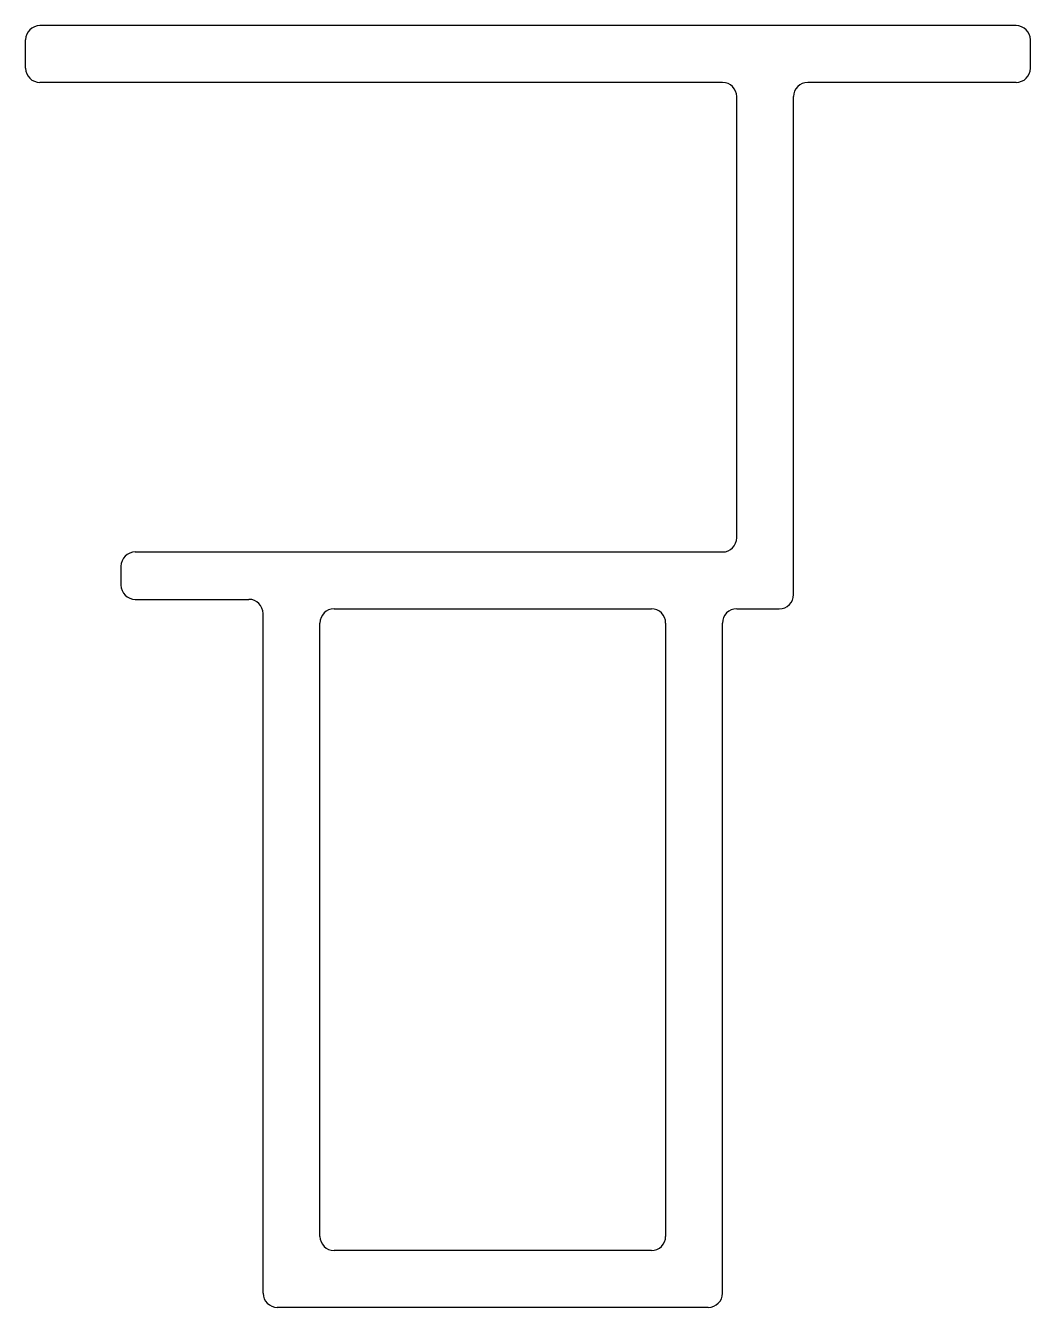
# Model space of a CAD drawing. Extents: x 848.2 to 869.4, y 452 to 479.1.
import ezdxf

# ---------------------------------------------------------------- set-up
doc = ezdxf.new("R2010")
doc.units = 0
doc.layers.get('0').update_dxf_attribs({"linetype": 'CONTINUOUS'})

msp = doc.modelspace()

# ---------------------------------------------------------------- linework, layer by layer
at = {"color": 0}
for p, q in [((869.108, 479.082), (848.495, 479.082)), ((848.195, 478.182), (848.195, 478.782)), ((869.408, 478.182), (869.408, 478.782)), ((862.908, 477.882), (848.495, 477.882)), ((869.108, 477.882), (864.708, 477.882)), ((863.208, 468.264), (863.208, 477.582)), ((864.408, 467.064), (864.408, 477.582)), ((850.508, 467.964), (862.908, 467.964)), ((850.208, 467.664), (850.208, 467.264)), ((850.508, 466.964), (852.908, 466.964)), ((854.708, 466.764), (861.408, 466.764)), ((863.208, 466.764), (864.108, 466.764)), ((853.208, 452.309), (853.208, 466.664)), ((854.408, 453.509), (854.408, 466.464)), ((861.708, 466.464), (861.708, 453.509)), ((862.908, 452.309), (862.908, 466.464)), ((861.408, 453.209), (854.708, 453.209)), ((862.608, 452.009), (853.508, 452.009))]:
    msp.add_line(p, q, dxfattribs=at)
for centre, start, end in [((848.495, 478.782), 90, 180), ((869.108, 478.782), 0, 90), ((848.495, 478.182), 180, 270), ((869.108, 478.182), 270, 0), ((862.908, 477.582), 0, 90), ((864.708, 477.582), 90, 180), ((862.908, 468.264), 270, 0), ((850.508, 467.664), 90, 180), ((850.508, 467.264), 180, 270), ((864.108, 467.064), 270, 0), ((852.908, 466.664), 0, 90), ((854.708, 466.464), 90, 180), ((861.408, 466.464), 0, 90), ((863.208, 466.464), 90, 180), ((854.708, 453.509), 180, 270), ((861.408, 453.509), 270, 0), ((853.508, 452.309), 180, 270), ((862.608, 452.309), 270, 0)]:
    msp.add_arc(centre, 0.3, start, end, dxfattribs=at)

doc.saveas('drawing.dxf')
